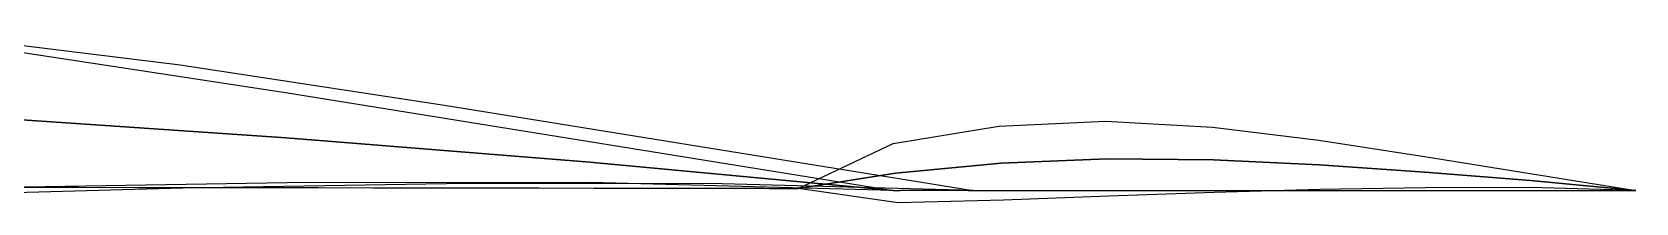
# Model space of a CAD drawing. Header units: metres. Extents: x -1.71 to 1.43, y -0.72 to 1.02.
# Drawn here: x 0.4486 to 0.6017, y -0.4473 to -0.431 of the extents above; entities that cross this region are included whole.
import ezdxf

# ---------------------------------------------------------------- set-up
doc = ezdxf.new("R2010")
doc.units = ezdxf.units.M
doc.header["$MEASUREMENT"] = 0
doc.layers.add('LAV-1 main body_Surf[0]_v4', color=7, linetype='Continuous')
doc.layers.add('LAV-1 main body_Surf[1]_v4', color=7, linetype='Continuous')

msp = doc.modelspace()

# ---------------------------------------------------------------- linework, layer by layer
at = {"layer": 'LAV-1 main body_Surf[0]_v4', "color": 0}
for points in [[(0.437368, -0.430988, 0), (0.462721, -0.434123, 0), (0.487977, -0.43798, 0), (0.513199, -0.442048, 0), (0.538425, -0.446094, 0), (0.538425, -0.446094, 0), (0.538425, -0.446094, 0), (0.538425, -0.446094, 0), (0.538425, -0.446094, 0), (0.538425, -0.446094, 0), (0.538425, -0.446094, 0), (0.538425, -0.446094, 0), (0.538425, -0.446094, 0)], [(0.437368, -0.430988, 0), (0.462721, -0.434123, 0), (0.487977, -0.43798, 0), (0.513199, -0.442048, 0), (0.538425, -0.446094, 0), (0.538425, -0.446094, 0), (0.538425, -0.446094, 0), (0.538425, -0.446094, 0), (0.538425, -0.446094, 0), (0.538425, -0.446094, 0), (0.538425, -0.446094, 0), (0.538425, -0.446094, 0), (0.538425, -0.446094, 0)], [(0.443743, -0.432327, 0), (0.472787, -0.436763, 0), (0.501793, -0.441441, 0), (0.530802, -0.446094, 0), (0.530802, -0.446094, 0), (0.530802, -0.446094, 0), (0.530802, -0.446094, 0), (0.530802, -0.446094, 0), (0.530802, -0.446094, 0), (0.530802, -0.446094, 0), (0.530802, -0.446094, 0), (0.530802, -0.446094, 0), (0.530802, -0.446094, 0), (0.530802, -0.446094, 0), (0.530802, -0.446094, 0), (0.530802, -0.446094, 0)], [(0.530802, -0.446094, 0), (0.530802, -0.446094, 0), (0.530802, -0.446094, 0), (0.530802, -0.446094, 0), (0.530802, -0.446094, 0), (0.530802, -0.446094, 0), (0.530802, -0.446094, 0), (0.530802, -0.446094, 0), (0.530802, -0.446094, 0), (0.501835, -0.443397, 0), (0.472864, -0.441077, 0), (0.443875, -0.439096, 0)], [(0.443875, -0.439096, 0), (0.472864, -0.441077, 0), (0.501835, -0.443397, 0), (0.530802, -0.446094, 0), (0.530802, -0.446094, 0), (0.530802, -0.446094, 0), (0.530802, -0.446094, 0), (0.530802, -0.446094, 0), (0.530802, -0.446094, 0), (0.530802, -0.446094, 0), (0.530802, -0.446094, 0), (0.530802, -0.446094, 0), (0.530802, -0.446094, 0), (0.530802, -0.446094, 0), (0.530802, -0.446094, 0), (0.530802, -0.446094, 0)], [(0.601698, -0.446094, 0), (0.601698, -0.446094, 0), (0.601698, -0.446094, 0), (0.601698, -0.446094, 0), (0.601698, -0.446094, 0), (0.601698, -0.446094, 0), (0.601698, -0.446094, 0), (0.601698, -0.446094, 0), (0.601698, -0.446094, 0), (0.591637, -0.445837, 0), (0.581572, -0.44585, 0), (0.571509, -0.446015, 0), (0.561447, -0.446289, 0), (0.551388, -0.446642, 0), (0.54133, -0.447023, 0), (0.531269, -0.447295, 0), (0.521733, -0.445907, 0), (0.521733, -0.445907, 0), (0.521733, -0.445907, 0), (0.521733, -0.445907, 0), (0.521733, -0.445907, 0), (0.521733, -0.445907, 0), (0.521733, -0.445907, 0), (0.521733, -0.445907, 0), (0.521733, -0.445907, 0), (0.521733, -0.445907, 0), (0.521733, -0.445907, 0), (0.521733, -0.445907, 0), (0.521733, -0.445907, 0), (0.521733, -0.445907, 0), (0.521733, -0.445907, 0), (0.521733, -0.445907, 0), (0.521733, -0.445907, 0), (0.53079, -0.441612, 0), (0.540869, -0.439968, 0), (0.551073, -0.4395, 0), (0.561275, -0.440052, 0), (0.571416, -0.441306, 0), (0.581519, -0.442849, 0), (0.591608, -0.444476, 0), (0.601698, -0.446094, 0), (0.601698, -0.446094, 0), (0.601698, -0.446094, 0), (0.601698, -0.446094, 0), (0.601698, -0.446094, 0), (0.601698, -0.446094, 0), (0.601698, -0.446094, 0), (0.601698, -0.446094, 0), (0.601698, -0.446094, 0)], [(0.601698, -0.446094, 0), (0.601698, -0.446094, 0), (0.601698, -0.446094, 0), (0.601698, -0.446094, 0), (0.601698, -0.446094, 0), (0.601698, -0.446094, 0), (0.601698, -0.446094, 0), (0.601698, -0.446094, 0), (0.601698, -0.446094, 0), (0.591622, -0.445156, 0), (0.581545, -0.444349, 0), (0.571463, -0.44366, 0), (0.561361, -0.443171, 0), (0.551231, -0.443071, 0), (0.5411, -0.443496, 0), (0.53103, -0.444454, 0), (0.521733, -0.445907, 0), (0.521733, -0.445907, 0), (0.521733, -0.445907, 0), (0.521733, -0.445907, 0), (0.521733, -0.445907, 0), (0.521733, -0.445907, 0), (0.521733, -0.445907, 0), (0.521733, -0.445907, 0), (0.521733, -0.445907, 0), (0.521733, -0.445907, 0), (0.521733, -0.445907, 0), (0.521733, -0.445907, 0), (0.521733, -0.445907, 0), (0.521733, -0.445907, 0), (0.521733, -0.445907, 0), (0.521733, -0.445907, 0), (0.521733, -0.445907, 0), (0.53103, -0.444454, 0), (0.5411, -0.443496, 0), (0.551231, -0.443071, 0), (0.561361, -0.443171, 0), (0.571463, -0.44366, 0), (0.581545, -0.444349, 0), (0.591622, -0.445156, 0), (0.601698, -0.446094, 0), (0.601698, -0.446094, 0), (0.601698, -0.446094, 0), (0.601698, -0.446094, 0), (0.601698, -0.446094, 0), (0.601698, -0.446094, 0), (0.601698, -0.446094, 0), (0.601698, -0.446094, 0), (0.601698, -0.446094, 0)], [(0.538425, -0.446094, 0), (0.538425, -0.446094, 0), (0.538425, -0.446094, 0), (0.538425, -0.446094, 0), (0.538425, -0.446094, 0), (0.538425, -0.446094, 0), (0.538425, -0.446094, 0), (0.538425, -0.446094, 0), (0.538425, -0.446094, 0), (0.513273, -0.44545, 0), (0.48811, -0.445483, 0), (0.462951, -0.445895, 0), (0.437798, -0.446582, 0)], [(0.538425, -0.446094, 0), (0.538425, -0.446094, 0), (0.538425, -0.446094, 0), (0.538425, -0.446094, 0), (0.538425, -0.446094, 0), (0.538425, -0.446094, 0), (0.538425, -0.446094, 0), (0.538425, -0.446094, 0), (0.538425, -0.446094, 0), (0.513273, -0.44545, 0), (0.48811, -0.445483, 0), (0.462951, -0.445895, 0), (0.437798, -0.446582, 0)], [(0.530802, -0.446094, 0), (0.530802, -0.446094, 0), (0.530802, -0.446094, 0), (0.530802, -0.446094, 0), (0.530802, -0.446094, 0), (0.530802, -0.446094, 0), (0.530802, -0.446094, 0), (0.530802, -0.446094, 0), (0.530802, -0.446094, 0), (0.501877, -0.445353, 0), (0.472941, -0.445391, 0), (0.444007, -0.445866, 0)], [(0.4473, -0.445793, 0), (0.453026, -0.445802, 0), (0.458751, -0.445811, 0), (0.464477, -0.445819, 0), (0.470203, -0.445828, 0), (0.475928, -0.445837, 0), (0.481196, -0.445845, 0), (0.486463, -0.445853, 0), (0.491731, -0.445861, 0), (0.496999, -0.445869, 0), (0.502266, -0.445877, 0), (0.507534, -0.445885, 0), (0.512801, -0.445894, 0), (0.518069, -0.445902, 0), (0.518527, -0.445902, 0), (0.518985, -0.445903, 0), (0.519443, -0.445904, 0), (0.519901, -0.445904, 0), (0.520359, -0.445905, 0), (0.520817, -0.445906, 0), (0.521275, -0.445907, 0), (0.521733, -0.445907, 0), (0.521733, -0.445907, 0), (0.521733, -0.445907, 0), (0.521733, -0.445907, 0), (0.521733, -0.445907, 0), (0.521733, -0.445907, 0), (0.521733, -0.445907, 0), (0.521733, -0.445907, 0), (0.521733, -0.445907, 0)], [(0.4473, -0.445793, 0), (0.453026, -0.445802, 0), (0.458751, -0.445811, 0), (0.464477, -0.445819, 0), (0.470203, -0.445828, 0), (0.475928, -0.445837, 0), (0.481196, -0.445845, 0), (0.486463, -0.445853, 0), (0.491731, -0.445861, 0), (0.496999, -0.445869, 0), (0.502266, -0.445877, 0), (0.507534, -0.445885, 0), (0.512801, -0.445894, 0), (0.518069, -0.445902, 0), (0.518527, -0.445902, 0), (0.518985, -0.445903, 0), (0.519443, -0.445904, 0), (0.519901, -0.445904, 0), (0.520359, -0.445905, 0), (0.520817, -0.445906, 0), (0.521275, -0.445907, 0), (0.521733, -0.445907, 0), (0.521733, -0.445907, 0), (0.521733, -0.445907, 0), (0.521733, -0.445907, 0), (0.521733, -0.445907, 0), (0.521733, -0.445907, 0), (0.521733, -0.445907, 0), (0.521733, -0.445907, 0), (0.521733, -0.445907, 0)], [(0.4473, -0.445793, 0), (0.453026, -0.445802, 0), (0.458751, -0.445811, 0), (0.464477, -0.445819, 0), (0.470203, -0.445828, 0), (0.475928, -0.445837, 0), (0.481196, -0.445845, 0), (0.486463, -0.445853, 0), (0.491731, -0.445861, 0), (0.496999, -0.445869, 0), (0.502266, -0.445877, 0), (0.507534, -0.445885, 0), (0.512801, -0.445894, 0), (0.518069, -0.445902, 0), (0.518527, -0.445902, 0), (0.518985, -0.445903, 0), (0.519443, -0.445904, 0), (0.519901, -0.445904, 0), (0.520359, -0.445905, 0), (0.520817, -0.445906, 0), (0.521275, -0.445907, 0), (0.521733, -0.445907, 0), (0.521733, -0.445907, 0), (0.521733, -0.445907, 0), (0.521733, -0.445907, 0), (0.521733, -0.445907, 0), (0.521733, -0.445907, 0), (0.521733, -0.445907, 0), (0.521733, -0.445907, 0), (0.521733, -0.445907, 0)], [(0.530802, -0.446094, 0), (0.530802, -0.446094, 0), (0.530802, -0.446094, 0), (0.530802, -0.446094, 0), (0.530802, -0.446094, 0), (0.530802, -0.446094, 0), (0.530802, -0.446094, 0), (0.530802, -0.446094, 0), (0.530802, -0.446094, 0), (0.530821, -0.446094, 0), (0.53084, -0.446094, 0), (0.530858, -0.446094, 0), (0.530876, -0.446094, 0), (0.530894, -0.446094, 0), (0.530912, -0.446094, 0), (0.530929, -0.446094, 0), (0.530946, -0.446094, 0), (0.531122, -0.446094, 0), (0.531267, -0.446094, 0), (0.531382, -0.446094, 0), (0.531472, -0.446094, 0), (0.531539, -0.446093, 0), (0.531587, -0.446093, 0), (0.531618, -0.446092, 0), (0.531637, -0.446092, 0), (0.531647, -0.446091, 0), (0.531649, -0.446091, 0), (0.531646, -0.44609, 0), (0.531643, -0.44609, 0), (0.531643, -0.446089, 0), (0.531649, -0.446089, 0), (0.531666, -0.446088, 0), (0.531696, -0.446088, 0), (0.531743, -0.446087, 0), (0.531813, -0.446087, 0), (0.531909, -0.446086, 0), (0.532037, -0.446086, 0), (0.532201, -0.446086, 0), (0.532406, -0.446086, 0), (0.532657, -0.446086, 0), (0.532959, -0.446086, 0), (0.533286, -0.446086, 0), (0.53367, -0.446087, 0), (0.53412, -0.446087, 0), (0.534647, -0.446088, 0), (0.535259, -0.446089, 0), (0.535966, -0.44609, 0), (0.536779, -0.446091, 0), (0.537707, -0.446093, 0), (0.537794, -0.446093, 0), (0.537881, -0.446093, 0), (0.537969, -0.446094, 0), (0.538059, -0.446094, 0), (0.538149, -0.446094, 0), (0.53824, -0.446094, 0), (0.538332, -0.446094, 0), (0.538425, -0.446094, 0), (0.538425, -0.446094, 0), (0.538425, -0.446094, 0), (0.538425, -0.446094, 0), (0.538425, -0.446094, 0), (0.538425, -0.446094, 0), (0.538425, -0.446094, 0), (0.538425, -0.446094, 0), (0.538425, -0.446094, 0), (0.538425, -0.446094, 0), (0.538425, -0.446094, 0), (0.538425, -0.446094, 0), (0.538425, -0.446094, 0), (0.538425, -0.446094, 0), (0.538425, -0.446094, 0), (0.538425, -0.446094, 0), (0.538425, -0.446094, 0), (0.538425, -0.446094, 0), (0.538425, -0.446094, 0), (0.538425, -0.446094, 0), (0.538425, -0.446094, 0), (0.538425, -0.446094, 0), (0.538425, -0.446094, 0), (0.538425, -0.446094, 0), (0.538425, -0.446094, 0), (0.538425, -0.446094, 0), (0.538425, -0.446094, 0), (0.538425, -0.446094, 0), (0.538425, -0.446094, 0), (0.538425, -0.446094, 0), (0.538425, -0.446094, 0), (0.538425, -0.446094, 0), (0.538425, -0.446094, 0), (0.538425, -0.446094, 0), (0.538425, -0.446094, 0), (0.538425, -0.446094, 0), (0.538425, -0.446094, 0), (0.538425, -0.446094, 0), (0.538425, -0.446094, 0), (0.538425, -0.446094, 0), (0.538425, -0.446094, 0), (0.538425, -0.446094, 0), (0.538425, -0.446094, 0), (0.538425, -0.446094, 0), (0.538425, -0.446094, 0), (0.538425, -0.446094, 0), (0.538425, -0.446094, 0), (0.538425, -0.446094, 0), (0.538425, -0.446094, 0), (0.538583, -0.446094, 0), (0.538741, -0.446094, 0), (0.5389, -0.446094, 0), (0.539058, -0.446094, 0), (0.539216, -0.446094, 0), (0.539374, -0.446094, 0), (0.539532, -0.446094, 0), (0.539691, -0.446094, 0), (0.54151, -0.446094, 0), (0.543329, -0.446094, 0), (0.545148, -0.446094, 0), (0.546967, -0.446094, 0), (0.548786, -0.446094, 0), (0.550605, -0.446094, 0), (0.552424, -0.446094, 0), (0.554243, -0.446094, 0), (0.556221, -0.446094, 0), (0.558198, -0.446094, 0), (0.560175, -0.446094, 0), (0.562152, -0.446094, 0), (0.56413, -0.446094, 0), (0.566107, -0.446094, 0), (0.568084, -0.446094, 0), (0.570062, -0.446094, 0), (0.572039, -0.446094, 0), (0.574016, -0.446094, 0), (0.575993, -0.446094, 0), (0.577971, -0.446094, 0), (0.579948, -0.446094, 0), (0.581925, -0.446094, 0), (0.583903, -0.446094, 0), (0.58588, -0.446094, 0), (0.587699, -0.446094, 0), (0.589518, -0.446094, 0), (0.591337, -0.446094, 0), (0.593156, -0.446094, 0), (0.594975, -0.446094, 0), (0.596794, -0.446094, 0), (0.598614, -0.446094, 0), (0.600433, -0.446094, 0), (0.600591, -0.446094, 0), (0.600749, -0.446094, 0), (0.600907, -0.446094, 0), (0.601065, -0.446094, 0), (0.601224, -0.446094, 0), (0.601382, -0.446094, 0), (0.60154, -0.446094, 0), (0.601698, -0.446094, 0), (0.601698, -0.446094, 0), (0.601698, -0.446094, 0), (0.601698, -0.446094, 0), (0.601698, -0.446094, 0), (0.601698, -0.446094, 0), (0.601698, -0.446094, 0), (0.601698, -0.446094, 0), (0.601698, -0.446094, 0)], [(0.530802, -0.446094, 0), (0.530802, -0.446094, 0), (0.530802, -0.446094, 0), (0.530802, -0.446094, 0), (0.530802, -0.446094, 0), (0.530802, -0.446094, 0), (0.530802, -0.446094, 0), (0.530802, -0.446094, 0), (0.530802, -0.446094, 0), (0.530821, -0.446094, 0), (0.53084, -0.446094, 0), (0.530858, -0.446094, 0), (0.530876, -0.446094, 0), (0.530894, -0.446094, 0), (0.530912, -0.446094, 0), (0.530929, -0.446094, 0), (0.530946, -0.446094, 0), (0.531122, -0.446094, 0), (0.531267, -0.446094, 0), (0.531382, -0.446094, 0), (0.531472, -0.446094, 0), (0.531539, -0.446093, 0), (0.531587, -0.446093, 0), (0.531618, -0.446092, 0), (0.531637, -0.446092, 0), (0.531647, -0.446091, 0), (0.531649, -0.446091, 0), (0.531646, -0.44609, 0), (0.531643, -0.44609, 0), (0.531643, -0.446089, 0), (0.531649, -0.446089, 0), (0.531666, -0.446088, 0), (0.531696, -0.446088, 0), (0.531743, -0.446087, 0), (0.531813, -0.446087, 0), (0.531909, -0.446086, 0), (0.532037, -0.446086, 0), (0.532201, -0.446086, 0), (0.532406, -0.446086, 0), (0.532657, -0.446086, 0), (0.532959, -0.446086, 0), (0.533286, -0.446086, 0), (0.53367, -0.446087, 0), (0.53412, -0.446087, 0), (0.534647, -0.446088, 0), (0.535259, -0.446089, 0), (0.535966, -0.44609, 0), (0.536779, -0.446091, 0), (0.537707, -0.446093, 0), (0.537794, -0.446093, 0), (0.537881, -0.446093, 0), (0.537969, -0.446094, 0), (0.538059, -0.446094, 0), (0.538149, -0.446094, 0), (0.53824, -0.446094, 0), (0.538332, -0.446094, 0), (0.538425, -0.446094, 0), (0.538425, -0.446094, 0), (0.538425, -0.446094, 0), (0.538425, -0.446094, 0), (0.538425, -0.446094, 0), (0.538425, -0.446094, 0), (0.538425, -0.446094, 0), (0.538425, -0.446094, 0), (0.538425, -0.446094, 0), (0.538425, -0.446094, 0), (0.538425, -0.446094, 0), (0.538425, -0.446094, 0), (0.538425, -0.446094, 0), (0.538425, -0.446094, 0), (0.538425, -0.446094, 0), (0.538425, -0.446094, 0), (0.538425, -0.446094, 0), (0.538425, -0.446094, 0), (0.538425, -0.446094, 0), (0.538425, -0.446094, 0), (0.538425, -0.446094, 0), (0.538425, -0.446094, 0), (0.538425, -0.446094, 0), (0.538425, -0.446094, 0), (0.538425, -0.446094, 0), (0.538425, -0.446094, 0), (0.538425, -0.446094, 0), (0.538425, -0.446094, 0), (0.538425, -0.446094, 0), (0.538425, -0.446094, 0), (0.538425, -0.446094, 0), (0.538425, -0.446094, 0), (0.538425, -0.446094, 0), (0.538425, -0.446094, 0), (0.538425, -0.446094, 0), (0.538425, -0.446094, 0), (0.538425, -0.446094, 0), (0.538425, -0.446094, 0), (0.538425, -0.446094, 0), (0.538425, -0.446094, 0), (0.538425, -0.446094, 0), (0.538425, -0.446094, 0), (0.538425, -0.446094, 0), (0.538425, -0.446094, 0), (0.538425, -0.446094, 0), (0.538425, -0.446094, 0), (0.538425, -0.446094, 0), (0.538425, -0.446094, 0), (0.538425, -0.446094, 0), (0.538583, -0.446094, 0), (0.538741, -0.446094, 0), (0.5389, -0.446094, 0), (0.539058, -0.446094, 0), (0.539216, -0.446094, 0), (0.539374, -0.446094, 0), (0.539532, -0.446094, 0), (0.539691, -0.446094, 0), (0.54151, -0.446094, 0), (0.543329, -0.446094, 0), (0.545148, -0.446094, 0), (0.546967, -0.446094, 0), (0.548786, -0.446094, 0), (0.550605, -0.446094, 0), (0.552424, -0.446094, 0), (0.554243, -0.446094, 0), (0.556221, -0.446094, 0), (0.558198, -0.446094, 0), (0.560175, -0.446094, 0), (0.562152, -0.446094, 0), (0.56413, -0.446094, 0), (0.566107, -0.446094, 0), (0.568084, -0.446094, 0), (0.570062, -0.446094, 0), (0.572039, -0.446094, 0), (0.574016, -0.446094, 0), (0.575993, -0.446094, 0), (0.577971, -0.446094, 0), (0.579948, -0.446094, 0), (0.581925, -0.446094, 0), (0.583903, -0.446094, 0), (0.58588, -0.446094, 0), (0.587699, -0.446094, 0), (0.589518, -0.446094, 0), (0.591337, -0.446094, 0), (0.593156, -0.446094, 0), (0.594975, -0.446094, 0), (0.596794, -0.446094, 0), (0.598614, -0.446094, 0), (0.600433, -0.446094, 0), (0.600591, -0.446094, 0), (0.600749, -0.446094, 0), (0.600907, -0.446094, 0), (0.601065, -0.446094, 0), (0.601224, -0.446094, 0), (0.601382, -0.446094, 0), (0.60154, -0.446094, 0), (0.601698, -0.446094, 0), (0.601698, -0.446094, 0), (0.601698, -0.446094, 0), (0.601698, -0.446094, 0), (0.601698, -0.446094, 0), (0.601698, -0.446094, 0), (0.601698, -0.446094, 0), (0.601698, -0.446094, 0), (0.601698, -0.446094, 0)], [(0.530802, -0.446094, 0), (0.530802, -0.446094, 0), (0.530802, -0.446094, 0), (0.530802, -0.446094, 0), (0.530802, -0.446094, 0), (0.530802, -0.446094, 0), (0.530802, -0.446094, 0), (0.530802, -0.446094, 0), (0.530802, -0.446094, 0), (0.530821, -0.446094, 0), (0.53084, -0.446094, 0), (0.530858, -0.446094, 0), (0.530876, -0.446094, 0), (0.530894, -0.446094, 0), (0.530912, -0.446094, 0), (0.530929, -0.446094, 0), (0.530946, -0.446094, 0), (0.531122, -0.446094, 0), (0.531267, -0.446094, 0), (0.531382, -0.446094, 0), (0.531472, -0.446094, 0), (0.531539, -0.446093, 0), (0.531587, -0.446093, 0), (0.531618, -0.446092, 0), (0.531637, -0.446092, 0), (0.531647, -0.446091, 0), (0.531649, -0.446091, 0), (0.531646, -0.44609, 0), (0.531643, -0.44609, 0), (0.531643, -0.446089, 0), (0.531649, -0.446089, 0), (0.531666, -0.446088, 0), (0.531696, -0.446088, 0), (0.531743, -0.446087, 0), (0.531813, -0.446087, 0), (0.531909, -0.446086, 0), (0.532037, -0.446086, 0), (0.532201, -0.446086, 0), (0.532406, -0.446086, 0), (0.532657, -0.446086, 0), (0.532959, -0.446086, 0), (0.533286, -0.446086, 0), (0.53367, -0.446087, 0), (0.53412, -0.446087, 0), (0.534647, -0.446088, 0), (0.535259, -0.446089, 0), (0.535966, -0.44609, 0), (0.536779, -0.446091, 0), (0.537707, -0.446093, 0), (0.537794, -0.446093, 0), (0.537881, -0.446093, 0), (0.537969, -0.446094, 0), (0.538059, -0.446094, 0), (0.538149, -0.446094, 0), (0.53824, -0.446094, 0), (0.538332, -0.446094, 0), (0.538425, -0.446094, 0), (0.538425, -0.446094, 0), (0.538425, -0.446094, 0), (0.538425, -0.446094, 0), (0.538425, -0.446094, 0), (0.538425, -0.446094, 0), (0.538425, -0.446094, 0), (0.538425, -0.446094, 0), (0.538425, -0.446094, 0), (0.538425, -0.446094, 0), (0.538425, -0.446094, 0), (0.538425, -0.446094, 0), (0.538425, -0.446094, 0), (0.538425, -0.446094, 0), (0.538425, -0.446094, 0), (0.538425, -0.446094, 0), (0.538425, -0.446094, 0), (0.538425, -0.446094, 0), (0.538425, -0.446094, 0), (0.538425, -0.446094, 0), (0.538425, -0.446094, 0), (0.538425, -0.446094, 0), (0.538425, -0.446094, 0), (0.538425, -0.446094, 0), (0.538425, -0.446094, 0), (0.538425, -0.446094, 0), (0.538425, -0.446094, 0), (0.538425, -0.446094, 0), (0.538425, -0.446094, 0), (0.538425, -0.446094, 0), (0.538425, -0.446094, 0), (0.538425, -0.446094, 0), (0.538425, -0.446094, 0), (0.538425, -0.446094, 0), (0.538425, -0.446094, 0), (0.538425, -0.446094, 0), (0.538425, -0.446094, 0), (0.538425, -0.446094, 0), (0.538425, -0.446094, 0), (0.538425, -0.446094, 0), (0.538425, -0.446094, 0), (0.538425, -0.446094, 0), (0.538425, -0.446094, 0), (0.538425, -0.446094, 0), (0.538425, -0.446094, 0), (0.538425, -0.446094, 0), (0.538425, -0.446094, 0), (0.538425, -0.446094, 0), (0.538425, -0.446094, 0), (0.538583, -0.446094, 0), (0.538741, -0.446094, 0), (0.5389, -0.446094, 0), (0.539058, -0.446094, 0), (0.539216, -0.446094, 0), (0.539374, -0.446094, 0), (0.539532, -0.446094, 0), (0.539691, -0.446094, 0), (0.54151, -0.446094, 0), (0.543329, -0.446094, 0), (0.545148, -0.446094, 0), (0.546967, -0.446094, 0), (0.548786, -0.446094, 0), (0.550605, -0.446094, 0), (0.552424, -0.446094, 0), (0.554243, -0.446094, 0), (0.556221, -0.446094, 0), (0.558198, -0.446094, 0), (0.560175, -0.446094, 0), (0.562152, -0.446094, 0), (0.56413, -0.446094, 0), (0.566107, -0.446094, 0), (0.568084, -0.446094, 0), (0.570062, -0.446094, 0), (0.572039, -0.446094, 0), (0.574016, -0.446094, 0), (0.575993, -0.446094, 0), (0.577971, -0.446094, 0), (0.579948, -0.446094, 0), (0.581925, -0.446094, 0), (0.583903, -0.446094, 0), (0.58588, -0.446094, 0), (0.587699, -0.446094, 0), (0.589518, -0.446094, 0), (0.591337, -0.446094, 0), (0.593156, -0.446094, 0), (0.594975, -0.446094, 0), (0.596794, -0.446094, 0), (0.598614, -0.446094, 0), (0.600433, -0.446094, 0), (0.600591, -0.446094, 0), (0.600749, -0.446094, 0), (0.600907, -0.446094, 0), (0.601065, -0.446094, 0), (0.601224, -0.446094, 0), (0.601382, -0.446094, 0), (0.60154, -0.446094, 0), (0.601698, -0.446094, 0), (0.601698, -0.446094, 0), (0.601698, -0.446094, 0), (0.601698, -0.446094, 0), (0.601698, -0.446094, 0), (0.601698, -0.446094, 0), (0.601698, -0.446094, 0), (0.601698, -0.446094, 0), (0.601698, -0.446094, 0)], [(0.530802, -0.446094, 0), (0.530802, -0.446094, 0), (0.530802, -0.446094, 0), (0.530802, -0.446094, 0), (0.530802, -0.446094, 0), (0.530802, -0.446094, 0), (0.530802, -0.446094, 0), (0.530802, -0.446094, 0), (0.530802, -0.446094, 0), (0.530821, -0.446094, 0), (0.53084, -0.446094, 0), (0.530858, -0.446094, 0), (0.530876, -0.446094, 0), (0.530894, -0.446094, 0), (0.530912, -0.446094, 0), (0.530929, -0.446094, 0), (0.530946, -0.446094, 0), (0.531122, -0.446094, 0), (0.531267, -0.446094, 0), (0.531382, -0.446094, 0), (0.531472, -0.446094, 0), (0.531539, -0.446093, 0), (0.531587, -0.446093, 0), (0.531618, -0.446092, 0), (0.531637, -0.446092, 0), (0.531647, -0.446091, 0), (0.531649, -0.446091, 0), (0.531646, -0.44609, 0), (0.531643, -0.44609, 0), (0.531643, -0.446089, 0), (0.531649, -0.446089, 0), (0.531666, -0.446088, 0), (0.531696, -0.446088, 0), (0.531743, -0.446087, 0), (0.531813, -0.446087, 0), (0.531909, -0.446086, 0), (0.532037, -0.446086, 0), (0.532201, -0.446086, 0), (0.532406, -0.446086, 0), (0.532657, -0.446086, 0), (0.532959, -0.446086, 0), (0.533286, -0.446086, 0), (0.53367, -0.446087, 0), (0.53412, -0.446087, 0), (0.534647, -0.446088, 0), (0.535259, -0.446089, 0), (0.535966, -0.44609, 0), (0.536779, -0.446091, 0), (0.537707, -0.446093, 0), (0.537794, -0.446093, 0), (0.537881, -0.446093, 0), (0.537969, -0.446094, 0), (0.538059, -0.446094, 0), (0.538149, -0.446094, 0), (0.53824, -0.446094, 0), (0.538332, -0.446094, 0), (0.538425, -0.446094, 0), (0.538425, -0.446094, 0), (0.538425, -0.446094, 0), (0.538425, -0.446094, 0), (0.538425, -0.446094, 0), (0.538425, -0.446094, 0), (0.538425, -0.446094, 0), (0.538425, -0.446094, 0), (0.538425, -0.446094, 0), (0.538425, -0.446094, 0), (0.538425, -0.446094, 0), (0.538425, -0.446094, 0), (0.538425, -0.446094, 0), (0.538425, -0.446094, 0), (0.538425, -0.446094, 0), (0.538425, -0.446094, 0), (0.538425, -0.446094, 0), (0.538425, -0.446094, 0), (0.538425, -0.446094, 0), (0.538425, -0.446094, 0), (0.538425, -0.446094, 0), (0.538425, -0.446094, 0), (0.538425, -0.446094, 0), (0.538425, -0.446094, 0), (0.538425, -0.446094, 0), (0.538425, -0.446094, 0), (0.538425, -0.446094, 0), (0.538425, -0.446094, 0), (0.538425, -0.446094, 0), (0.538425, -0.446094, 0), (0.538425, -0.446094, 0), (0.538425, -0.446094, 0), (0.538425, -0.446094, 0), (0.538425, -0.446094, 0), (0.538425, -0.446094, 0), (0.538425, -0.446094, 0), (0.538425, -0.446094, 0), (0.538425, -0.446094, 0), (0.538425, -0.446094, 0), (0.538425, -0.446094, 0), (0.538425, -0.446094, 0), (0.538425, -0.446094, 0), (0.538425, -0.446094, 0), (0.538425, -0.446094, 0), (0.538425, -0.446094, 0), (0.538425, -0.446094, 0), (0.538425, -0.446094, 0), (0.538425, -0.446094, 0), (0.538425, -0.446094, 0), (0.538583, -0.446094, 0), (0.538741, -0.446094, 0), (0.5389, -0.446094, 0), (0.539058, -0.446094, 0), (0.539216, -0.446094, 0), (0.539374, -0.446094, 0), (0.539532, -0.446094, 0), (0.539691, -0.446094, 0), (0.54151, -0.446094, 0), (0.543329, -0.446094, 0), (0.545148, -0.446094, 0), (0.546967, -0.446094, 0), (0.548786, -0.446094, 0), (0.550605, -0.446094, 0), (0.552424, -0.446094, 0), (0.554243, -0.446094, 0), (0.556221, -0.446094, 0), (0.558198, -0.446094, 0), (0.560175, -0.446094, 0), (0.562152, -0.446094, 0), (0.56413, -0.446094, 0), (0.566107, -0.446094, 0), (0.568084, -0.446094, 0), (0.570062, -0.446094, 0), (0.572039, -0.446094, 0), (0.574016, -0.446094, 0), (0.575993, -0.446094, 0), (0.577971, -0.446094, 0), (0.579948, -0.446094, 0), (0.581925, -0.446094, 0), (0.583903, -0.446094, 0), (0.58588, -0.446094, 0), (0.587699, -0.446094, 0), (0.589518, -0.446094, 0), (0.591337, -0.446094, 0), (0.593156, -0.446094, 0), (0.594975, -0.446094, 0), (0.596794, -0.446094, 0), (0.598614, -0.446094, 0), (0.600433, -0.446094, 0), (0.600591, -0.446094, 0), (0.600749, -0.446094, 0), (0.600907, -0.446094, 0), (0.601065, -0.446094, 0), (0.601224, -0.446094, 0), (0.601382, -0.446094, 0), (0.60154, -0.446094, 0), (0.601698, -0.446094, 0), (0.601698, -0.446094, 0), (0.601698, -0.446094, 0), (0.601698, -0.446094, 0), (0.601698, -0.446094, 0), (0.601698, -0.446094, 0), (0.601698, -0.446094, 0), (0.601698, -0.446094, 0), (0.601698, -0.446094, 0)]]:
    msp.add_polyline3d(points, dxfattribs=at)
at = {"layer": 'LAV-1 main body_Surf[1]_v4', "color": 0}
for points in [[(0.437368, -0.430988, 0), (0.462721, -0.434123, 0), (0.487977, -0.43798, 0), (0.513199, -0.442048, 0), (0.538425, -0.446094, 0), (0.538425, -0.446094, 0), (0.538425, -0.446094, 0), (0.538425, -0.446094, 0), (0.538425, -0.446094, 0), (0.538425, -0.446094, 0), (0.538425, -0.446094, 0), (0.538425, -0.446094, 0), (0.538425, -0.446094, 0)], [(0.437368, -0.430988, 0), (0.462721, -0.434123, 0), (0.487977, -0.43798, 0), (0.513199, -0.442048, 0), (0.538425, -0.446094, 0), (0.538425, -0.446094, 0), (0.538425, -0.446094, 0), (0.538425, -0.446094, 0), (0.538425, -0.446094, 0), (0.538425, -0.446094, 0), (0.538425, -0.446094, 0), (0.538425, -0.446094, 0), (0.538425, -0.446094, 0)], [(0.443743, -0.432327, 0), (0.472787, -0.436763, 0), (0.501793, -0.441441, 0), (0.530802, -0.446094, 0), (0.530802, -0.446094, 0), (0.530802, -0.446094, 0), (0.530802, -0.446094, 0), (0.530802, -0.446094, 0), (0.530802, -0.446094, 0), (0.530802, -0.446094, 0), (0.530802, -0.446094, 0), (0.530802, -0.446094, 0), (0.530802, -0.446094, 0), (0.530802, -0.446094, 0), (0.530802, -0.446094, 0), (0.530802, -0.446094, 0)], [(0.530802, -0.446094, 0), (0.530802, -0.446094, 0), (0.530802, -0.446094, 0), (0.530802, -0.446094, 0), (0.530802, -0.446094, 0), (0.530802, -0.446094, 0), (0.530802, -0.446094, 0), (0.530802, -0.446094, 0), (0.530802, -0.446094, 0), (0.501835, -0.443397, 0), (0.472864, -0.441077, 0), (0.443875, -0.439096, 0)], [(0.443875, -0.439096, 0), (0.472864, -0.441077, 0), (0.501835, -0.443397, 0), (0.530802, -0.446094, 0), (0.530802, -0.446094, 0), (0.530802, -0.446094, 0), (0.530802, -0.446094, 0), (0.530802, -0.446094, 0), (0.530802, -0.446094, 0), (0.530802, -0.446094, 0), (0.530802, -0.446094, 0), (0.530802, -0.446094, 0), (0.530802, -0.446094, 0), (0.530802, -0.446094, 0), (0.530802, -0.446094, 0), (0.530802, -0.446094, 0)], [(0.601698, -0.446094, 0), (0.601698, -0.446094, 0), (0.601698, -0.446094, 0), (0.601698, -0.446094, 0), (0.601698, -0.446094, 0), (0.601698, -0.446094, 0), (0.601698, -0.446094, 0), (0.601698, -0.446094, 0), (0.601698, -0.446094, 0), (0.591637, -0.445837, 0), (0.581572, -0.44585, 0), (0.571509, -0.446015, 0), (0.561447, -0.446289, 0), (0.551388, -0.446642, 0), (0.54133, -0.447023, 0), (0.531269, -0.447295, 0), (0.521733, -0.445907, 0), (0.521733, -0.445907, 0), (0.521733, -0.445907, 0), (0.521733, -0.445907, 0), (0.521733, -0.445907, 0), (0.521733, -0.445907, 0), (0.521733, -0.445907, 0), (0.521733, -0.445907, 0), (0.521733, -0.445907, 0), (0.521733, -0.445907, 0), (0.521733, -0.445907, 0), (0.521733, -0.445907, 0), (0.521733, -0.445907, 0), (0.521733, -0.445907, 0), (0.521733, -0.445907, 0), (0.521733, -0.445907, 0), (0.521733, -0.445907, 0), (0.53079, -0.441612, 0), (0.540869, -0.439968, 0), (0.551073, -0.4395, 0), (0.561275, -0.440052, 0), (0.571416, -0.441306, 0), (0.581519, -0.442849, 0), (0.591608, -0.444476, 0), (0.601698, -0.446094, 0), (0.601698, -0.446094, 0), (0.601698, -0.446094, 0), (0.601698, -0.446094, 0), (0.601698, -0.446094, 0), (0.601698, -0.446094, 0), (0.601698, -0.446094, 0), (0.601698, -0.446094, 0), (0.601698, -0.446094, 0)], [(0.601698, -0.446094, 0), (0.601698, -0.446094, 0), (0.601698, -0.446094, 0), (0.601698, -0.446094, 0), (0.601698, -0.446094, 0), (0.601698, -0.446094, 0), (0.601698, -0.446094, 0), (0.601698, -0.446094, 0), (0.601698, -0.446094, 0), (0.591622, -0.445156, 0), (0.581545, -0.444349, 0), (0.571463, -0.44366, 0), (0.561361, -0.443171, 0), (0.551231, -0.443071, 0), (0.5411, -0.443496, 0), (0.53103, -0.444454, 0), (0.521733, -0.445907, 0), (0.521733, -0.445907, 0), (0.521733, -0.445907, 0), (0.521733, -0.445907, 0), (0.521733, -0.445907, 0), (0.521733, -0.445907, 0), (0.521733, -0.445907, 0), (0.521733, -0.445907, 0), (0.521733, -0.445907, 0), (0.521733, -0.445907, 0), (0.521733, -0.445907, 0), (0.521733, -0.445907, 0), (0.521733, -0.445907, 0), (0.521733, -0.445907, 0), (0.521733, -0.445907, 0), (0.521733, -0.445907, 0), (0.521733, -0.445907, 0), (0.53103, -0.444454, 0), (0.5411, -0.443496, 0), (0.551231, -0.443071, 0), (0.561361, -0.443171, 0), (0.571463, -0.44366, 0), (0.581545, -0.444349, 0), (0.591622, -0.445156, 0), (0.601698, -0.446094, 0), (0.601698, -0.446094, 0), (0.601698, -0.446094, 0), (0.601698, -0.446094, 0), (0.601698, -0.446094, 0), (0.601698, -0.446094, 0), (0.601698, -0.446094, 0), (0.601698, -0.446094, 0), (0.601698, -0.446094, 0)], [(0.538425, -0.446094, 0), (0.538425, -0.446094, 0), (0.538425, -0.446094, 0), (0.538425, -0.446094, 0), (0.538425, -0.446094, 0), (0.538425, -0.446094, 0), (0.538425, -0.446094, 0), (0.538425, -0.446094, 0), (0.538425, -0.446094, 0), (0.513273, -0.44545, 0), (0.48811, -0.445483, 0), (0.462951, -0.445895, 0), (0.437798, -0.446582, 0)], [(0.538425, -0.446094, 0), (0.538425, -0.446094, 0), (0.538425, -0.446094, 0), (0.538425, -0.446094, 0), (0.538425, -0.446094, 0), (0.538425, -0.446094, 0), (0.538425, -0.446094, 0), (0.538425, -0.446094, 0), (0.538425, -0.446094, 0), (0.513273, -0.44545, 0), (0.48811, -0.445483, 0), (0.462951, -0.445895, 0), (0.437798, -0.446582, 0)], [(0.530802, -0.446094, 0), (0.530802, -0.446094, 0), (0.530802, -0.446094, 0), (0.530802, -0.446094, 0), (0.530802, -0.446094, 0), (0.530802, -0.446094, 0), (0.530802, -0.446094, 0), (0.530802, -0.446094, 0), (0.530802, -0.446094, 0), (0.501877, -0.445353, 0), (0.472941, -0.445391, 0), (0.444007, -0.445866, 0)], [(0.4473, -0.445793, 0), (0.453026, -0.445802, 0), (0.458751, -0.445811, 0), (0.464477, -0.445819, 0), (0.470203, -0.445828, 0), (0.475928, -0.445837, 0), (0.481196, -0.445845, 0), (0.486463, -0.445853, 0), (0.491731, -0.445861, 0), (0.496999, -0.445869, 0), (0.502266, -0.445877, 0), (0.507534, -0.445885, 0), (0.512801, -0.445894, 0), (0.518069, -0.445902, 0), (0.518527, -0.445902, 0), (0.518985, -0.445903, 0), (0.519443, -0.445904, 0), (0.519901, -0.445904, 0), (0.520359, -0.445905, 0), (0.520817, -0.445906, 0), (0.521275, -0.445907, 0), (0.521733, -0.445907, 0), (0.521733, -0.445907, 0), (0.521733, -0.445907, 0), (0.521733, -0.445907, 0), (0.521733, -0.445907, 0), (0.521733, -0.445907, 0), (0.521733, -0.445907, 0), (0.521733, -0.445907, 0), (0.521733, -0.445907, 0)], [(0.4473, -0.445793, 0), (0.453026, -0.445802, 0), (0.458751, -0.445811, 0), (0.464477, -0.445819, 0), (0.470203, -0.445828, 0), (0.475928, -0.445837, 0), (0.481196, -0.445845, 0), (0.486463, -0.445853, 0), (0.491731, -0.445861, 0), (0.496999, -0.445869, 0), (0.502266, -0.445877, 0), (0.507534, -0.445885, 0), (0.512801, -0.445894, 0), (0.518069, -0.445902, 0), (0.518527, -0.445902, 0), (0.518985, -0.445903, 0), (0.519443, -0.445904, 0), (0.519901, -0.445904, 0), (0.520359, -0.445905, 0), (0.520817, -0.445906, 0), (0.521275, -0.445907, 0), (0.521733, -0.445907, 0), (0.521733, -0.445907, 0), (0.521733, -0.445907, 0), (0.521733, -0.445907, 0), (0.521733, -0.445907, 0), (0.521733, -0.445907, 0), (0.521733, -0.445907, 0), (0.521733, -0.445907, 0), (0.521733, -0.445907, 0)], [(0.4473, -0.445793, 0), (0.453026, -0.445802, 0), (0.458751, -0.445811, 0), (0.464477, -0.445819, 0), (0.470203, -0.445828, 0), (0.475928, -0.445837, 0), (0.481196, -0.445845, 0), (0.486463, -0.445853, 0), (0.491731, -0.445861, 0), (0.496999, -0.445869, 0), (0.502266, -0.445877, 0), (0.507534, -0.445885, 0), (0.512801, -0.445894, 0), (0.518069, -0.445902, 0), (0.518527, -0.445902, 0), (0.518985, -0.445903, 0), (0.519443, -0.445904, 0), (0.519901, -0.445904, 0), (0.520359, -0.445905, 0), (0.520817, -0.445906, 0), (0.521275, -0.445907, 0), (0.521733, -0.445907, 0), (0.521733, -0.445907, 0), (0.521733, -0.445907, 0), (0.521733, -0.445907, 0), (0.521733, -0.445907, 0), (0.521733, -0.445907, 0), (0.521733, -0.445907, 0), (0.521733, -0.445907, 0), (0.521733, -0.445907, 0)], [(0.530802, -0.446094, 0), (0.530802, -0.446094, 0), (0.530802, -0.446094, 0), (0.530802, -0.446094, 0), (0.530802, -0.446094, 0), (0.530802, -0.446094, 0), (0.530802, -0.446094, 0), (0.530802, -0.446094, 0), (0.530802, -0.446094, 0), (0.530821, -0.446094, 0), (0.53084, -0.446094, 0), (0.530858, -0.446094, 0), (0.530876, -0.446094, 0), (0.530894, -0.446094, 0), (0.530912, -0.446094, 0), (0.530929, -0.446094, 0), (0.530946, -0.446094, 0), (0.531122, -0.446094, 0), (0.531267, -0.446094, 0), (0.531382, -0.446094, 0), (0.531472, -0.446094, 0), (0.531539, -0.446093, 0), (0.531587, -0.446093, 0), (0.531618, -0.446092, 0), (0.531637, -0.446092, 0), (0.531647, -0.446091, 0), (0.531649, -0.446091, 0), (0.531646, -0.44609, 0), (0.531643, -0.44609, 0), (0.531643, -0.446089, 0), (0.531649, -0.446089, 0), (0.531666, -0.446088, 0), (0.531696, -0.446088, 0), (0.531743, -0.446087, 0), (0.531813, -0.446087, 0), (0.531909, -0.446086, 0), (0.532037, -0.446086, 0), (0.532201, -0.446086, 0), (0.532406, -0.446086, 0), (0.532657, -0.446086, 0), (0.532959, -0.446086, 0), (0.533286, -0.446086, 0), (0.53367, -0.446087, 0), (0.53412, -0.446087, 0), (0.534647, -0.446088, 0), (0.535259, -0.446089, 0), (0.535966, -0.44609, 0), (0.536779, -0.446091, 0), (0.537707, -0.446093, 0), (0.537794, -0.446093, 0), (0.537881, -0.446093, 0), (0.537969, -0.446094, 0), (0.538059, -0.446094, 0), (0.538149, -0.446094, 0), (0.53824, -0.446094, 0), (0.538332, -0.446094, 0), (0.538425, -0.446094, 0), (0.538425, -0.446094, 0), (0.538425, -0.446094, 0), (0.538425, -0.446094, 0), (0.538425, -0.446094, 0), (0.538425, -0.446094, 0), (0.538425, -0.446094, 0), (0.538425, -0.446094, 0), (0.538425, -0.446094, 0), (0.538425, -0.446094, 0), (0.538425, -0.446094, 0), (0.538425, -0.446094, 0), (0.538425, -0.446094, 0), (0.538425, -0.446094, 0), (0.538425, -0.446094, 0), (0.538425, -0.446094, 0), (0.538425, -0.446094, 0), (0.538425, -0.446094, 0), (0.538425, -0.446094, 0), (0.538425, -0.446094, 0), (0.538425, -0.446094, 0), (0.538425, -0.446094, 0), (0.538425, -0.446094, 0), (0.538425, -0.446094, 0), (0.538425, -0.446094, 0), (0.538425, -0.446094, 0), (0.538425, -0.446094, 0), (0.538425, -0.446094, 0), (0.538425, -0.446094, 0), (0.538425, -0.446094, 0), (0.538425, -0.446094, 0), (0.538425, -0.446094, 0), (0.538425, -0.446094, 0), (0.538425, -0.446094, 0), (0.538425, -0.446094, 0), (0.538425, -0.446094, 0), (0.538425, -0.446094, 0), (0.538425, -0.446094, 0), (0.538425, -0.446094, 0), (0.538425, -0.446094, 0), (0.538425, -0.446094, 0), (0.538425, -0.446094, 0), (0.538425, -0.446094, 0), (0.538425, -0.446094, 0), (0.538425, -0.446094, 0), (0.538425, -0.446094, 0), (0.538425, -0.446094, 0), (0.538425, -0.446094, 0), (0.538425, -0.446094, 0), (0.538583, -0.446094, 0), (0.538741, -0.446094, 0), (0.5389, -0.446094, 0), (0.539058, -0.446094, 0), (0.539216, -0.446094, 0), (0.539374, -0.446094, 0), (0.539532, -0.446094, 0), (0.539691, -0.446094, 0), (0.54151, -0.446094, 0), (0.543329, -0.446094, 0), (0.545148, -0.446094, 0), (0.546967, -0.446094, 0), (0.548786, -0.446094, 0), (0.550605, -0.446094, 0), (0.552424, -0.446094, 0), (0.554243, -0.446094, 0), (0.556221, -0.446094, 0), (0.558198, -0.446094, 0), (0.560175, -0.446094, 0), (0.562152, -0.446094, 0), (0.56413, -0.446094, 0), (0.566107, -0.446094, 0), (0.568084, -0.446094, 0), (0.570062, -0.446094, 0), (0.572039, -0.446094, 0), (0.574016, -0.446094, 0), (0.575993, -0.446094, 0), (0.577971, -0.446094, 0), (0.579948, -0.446094, 0), (0.581925, -0.446094, 0), (0.583903, -0.446094, 0), (0.58588, -0.446094, 0), (0.587699, -0.446094, 0), (0.589518, -0.446094, 0), (0.591337, -0.446094, 0), (0.593156, -0.446094, 0), (0.594975, -0.446094, 0), (0.596794, -0.446094, 0), (0.598614, -0.446094, 0), (0.600433, -0.446094, 0), (0.600591, -0.446094, 0), (0.600749, -0.446094, 0), (0.600907, -0.446094, 0), (0.601065, -0.446094, 0), (0.601224, -0.446094, 0), (0.601382, -0.446094, 0), (0.60154, -0.446094, 0), (0.601698, -0.446094, 0), (0.601698, -0.446094, 0), (0.601698, -0.446094, 0), (0.601698, -0.446094, 0), (0.601698, -0.446094, 0), (0.601698, -0.446094, 0), (0.601698, -0.446094, 0), (0.601698, -0.446094, 0), (0.601698, -0.446094, 0)], [(0.530802, -0.446094, 0), (0.530802, -0.446094, 0), (0.530802, -0.446094, 0), (0.530802, -0.446094, 0), (0.530802, -0.446094, 0), (0.530802, -0.446094, 0), (0.530802, -0.446094, 0), (0.530802, -0.446094, 0), (0.530802, -0.446094, 0), (0.530821, -0.446094, 0), (0.53084, -0.446094, 0), (0.530858, -0.446094, 0), (0.530876, -0.446094, 0), (0.530894, -0.446094, 0), (0.530912, -0.446094, 0), (0.530929, -0.446094, 0), (0.530946, -0.446094, 0), (0.531122, -0.446094, 0), (0.531267, -0.446094, 0), (0.531382, -0.446094, 0), (0.531472, -0.446094, 0), (0.531539, -0.446093, 0), (0.531587, -0.446093, 0), (0.531618, -0.446092, 0), (0.531637, -0.446092, 0), (0.531647, -0.446091, 0), (0.531649, -0.446091, 0), (0.531646, -0.44609, 0), (0.531643, -0.44609, 0), (0.531643, -0.446089, 0), (0.531649, -0.446089, 0), (0.531666, -0.446088, 0), (0.531696, -0.446088, 0), (0.531743, -0.446087, 0), (0.531813, -0.446087, 0), (0.531909, -0.446086, 0), (0.532037, -0.446086, 0), (0.532201, -0.446086, 0), (0.532406, -0.446086, 0), (0.532657, -0.446086, 0), (0.532959, -0.446086, 0), (0.533286, -0.446086, 0), (0.53367, -0.446087, 0), (0.53412, -0.446087, 0), (0.534647, -0.446088, 0), (0.535259, -0.446089, 0), (0.535966, -0.44609, 0), (0.536779, -0.446091, 0), (0.537707, -0.446093, 0), (0.537794, -0.446093, 0), (0.537881, -0.446093, 0), (0.537969, -0.446094, 0), (0.538059, -0.446094, 0), (0.538149, -0.446094, 0), (0.53824, -0.446094, 0), (0.538332, -0.446094, 0), (0.538425, -0.446094, 0), (0.538425, -0.446094, 0), (0.538425, -0.446094, 0), (0.538425, -0.446094, 0), (0.538425, -0.446094, 0), (0.538425, -0.446094, 0), (0.538425, -0.446094, 0), (0.538425, -0.446094, 0), (0.538425, -0.446094, 0), (0.538425, -0.446094, 0), (0.538425, -0.446094, 0), (0.538425, -0.446094, 0), (0.538425, -0.446094, 0), (0.538425, -0.446094, 0), (0.538425, -0.446094, 0), (0.538425, -0.446094, 0), (0.538425, -0.446094, 0), (0.538425, -0.446094, 0), (0.538425, -0.446094, 0), (0.538425, -0.446094, 0), (0.538425, -0.446094, 0), (0.538425, -0.446094, 0), (0.538425, -0.446094, 0), (0.538425, -0.446094, 0), (0.538425, -0.446094, 0), (0.538425, -0.446094, 0), (0.538425, -0.446094, 0), (0.538425, -0.446094, 0), (0.538425, -0.446094, 0), (0.538425, -0.446094, 0), (0.538425, -0.446094, 0), (0.538425, -0.446094, 0), (0.538425, -0.446094, 0), (0.538425, -0.446094, 0), (0.538425, -0.446094, 0), (0.538425, -0.446094, 0), (0.538425, -0.446094, 0), (0.538425, -0.446094, 0), (0.538425, -0.446094, 0), (0.538425, -0.446094, 0), (0.538425, -0.446094, 0), (0.538425, -0.446094, 0), (0.538425, -0.446094, 0), (0.538425, -0.446094, 0), (0.538425, -0.446094, 0), (0.538425, -0.446094, 0), (0.538425, -0.446094, 0), (0.538425, -0.446094, 0), (0.538425, -0.446094, 0), (0.538583, -0.446094, 0), (0.538741, -0.446094, 0), (0.5389, -0.446094, 0), (0.539058, -0.446094, 0), (0.539216, -0.446094, 0), (0.539374, -0.446094, 0), (0.539532, -0.446094, 0), (0.539691, -0.446094, 0), (0.54151, -0.446094, 0), (0.543329, -0.446094, 0), (0.545148, -0.446094, 0), (0.546967, -0.446094, 0), (0.548786, -0.446094, 0), (0.550605, -0.446094, 0), (0.552424, -0.446094, 0), (0.554243, -0.446094, 0), (0.556221, -0.446094, 0), (0.558198, -0.446094, 0), (0.560175, -0.446094, 0), (0.562152, -0.446094, 0), (0.56413, -0.446094, 0), (0.566107, -0.446094, 0), (0.568084, -0.446094, 0), (0.570062, -0.446094, 0), (0.572039, -0.446094, 0), (0.574016, -0.446094, 0), (0.575993, -0.446094, 0), (0.577971, -0.446094, 0), (0.579948, -0.446094, 0), (0.581925, -0.446094, 0), (0.583903, -0.446094, 0), (0.58588, -0.446094, 0), (0.587699, -0.446094, 0), (0.589518, -0.446094, 0), (0.591337, -0.446094, 0), (0.593156, -0.446094, 0), (0.594975, -0.446094, 0), (0.596794, -0.446094, 0), (0.598614, -0.446094, 0), (0.600433, -0.446094, 0), (0.600591, -0.446094, 0), (0.600749, -0.446094, 0), (0.600907, -0.446094, 0), (0.601065, -0.446094, 0), (0.601224, -0.446094, 0), (0.601382, -0.446094, 0), (0.60154, -0.446094, 0), (0.601698, -0.446094, 0), (0.601698, -0.446094, 0), (0.601698, -0.446094, 0), (0.601698, -0.446094, 0), (0.601698, -0.446094, 0), (0.601698, -0.446094, 0), (0.601698, -0.446094, 0), (0.601698, -0.446094, 0), (0.601698, -0.446094, 0)], [(0.530802, -0.446094, 0), (0.530802, -0.446094, 0), (0.530802, -0.446094, 0), (0.530802, -0.446094, 0), (0.530802, -0.446094, 0), (0.530802, -0.446094, 0), (0.530802, -0.446094, 0), (0.530802, -0.446094, 0), (0.530802, -0.446094, 0), (0.530821, -0.446094, 0), (0.53084, -0.446094, 0), (0.530858, -0.446094, 0), (0.530876, -0.446094, 0), (0.530894, -0.446094, 0), (0.530912, -0.446094, 0), (0.530929, -0.446094, 0), (0.530946, -0.446094, 0), (0.531122, -0.446094, 0), (0.531267, -0.446094, 0), (0.531382, -0.446094, 0), (0.531472, -0.446094, 0), (0.531539, -0.446093, 0), (0.531587, -0.446093, 0), (0.531618, -0.446092, 0), (0.531637, -0.446092, 0), (0.531647, -0.446091, 0), (0.531649, -0.446091, 0), (0.531646, -0.44609, 0), (0.531643, -0.44609, 0), (0.531643, -0.446089, 0), (0.531649, -0.446089, 0), (0.531666, -0.446088, 0), (0.531696, -0.446088, 0), (0.531743, -0.446087, 0), (0.531813, -0.446087, 0), (0.531909, -0.446086, 0), (0.532037, -0.446086, 0), (0.532201, -0.446086, 0), (0.532406, -0.446086, 0), (0.532657, -0.446086, 0), (0.532959, -0.446086, 0), (0.533286, -0.446086, 0), (0.53367, -0.446087, 0), (0.53412, -0.446087, 0), (0.534647, -0.446088, 0), (0.535259, -0.446089, 0), (0.535966, -0.44609, 0), (0.536779, -0.446091, 0), (0.537707, -0.446093, 0), (0.537794, -0.446093, 0), (0.537881, -0.446093, 0), (0.537969, -0.446094, 0), (0.538059, -0.446094, 0), (0.538149, -0.446094, 0), (0.53824, -0.446094, 0), (0.538332, -0.446094, 0), (0.538425, -0.446094, 0), (0.538425, -0.446094, 0), (0.538425, -0.446094, 0), (0.538425, -0.446094, 0), (0.538425, -0.446094, 0), (0.538425, -0.446094, 0), (0.538425, -0.446094, 0), (0.538425, -0.446094, 0), (0.538425, -0.446094, 0), (0.538425, -0.446094, 0), (0.538425, -0.446094, 0), (0.538425, -0.446094, 0), (0.538425, -0.446094, 0), (0.538425, -0.446094, 0), (0.538425, -0.446094, 0), (0.538425, -0.446094, 0), (0.538425, -0.446094, 0), (0.538425, -0.446094, 0), (0.538425, -0.446094, 0), (0.538425, -0.446094, 0), (0.538425, -0.446094, 0), (0.538425, -0.446094, 0), (0.538425, -0.446094, 0), (0.538425, -0.446094, 0), (0.538425, -0.446094, 0), (0.538425, -0.446094, 0), (0.538425, -0.446094, 0), (0.538425, -0.446094, 0), (0.538425, -0.446094, 0), (0.538425, -0.446094, 0), (0.538425, -0.446094, 0), (0.538425, -0.446094, 0), (0.538425, -0.446094, 0), (0.538425, -0.446094, 0), (0.538425, -0.446094, 0), (0.538425, -0.446094, 0), (0.538425, -0.446094, 0), (0.538425, -0.446094, 0), (0.538425, -0.446094, 0), (0.538425, -0.446094, 0), (0.538425, -0.446094, 0), (0.538425, -0.446094, 0), (0.538425, -0.446094, 0), (0.538425, -0.446094, 0), (0.538425, -0.446094, 0), (0.538425, -0.446094, 0), (0.538425, -0.446094, 0), (0.538425, -0.446094, 0), (0.538425, -0.446094, 0), (0.538583, -0.446094, 0), (0.538741, -0.446094, 0), (0.5389, -0.446094, 0), (0.539058, -0.446094, 0), (0.539216, -0.446094, 0), (0.539374, -0.446094, 0), (0.539532, -0.446094, 0), (0.539691, -0.446094, 0), (0.54151, -0.446094, 0), (0.543329, -0.446094, 0), (0.545148, -0.446094, 0), (0.546967, -0.446094, 0), (0.548786, -0.446094, 0), (0.550605, -0.446094, 0), (0.552424, -0.446094, 0), (0.554243, -0.446094, 0), (0.556221, -0.446094, 0), (0.558198, -0.446094, 0), (0.560175, -0.446094, 0), (0.562152, -0.446094, 0), (0.56413, -0.446094, 0), (0.566107, -0.446094, 0), (0.568084, -0.446094, 0), (0.570062, -0.446094, 0), (0.572039, -0.446094, 0), (0.574016, -0.446094, 0), (0.575993, -0.446094, 0), (0.577971, -0.446094, 0), (0.579948, -0.446094, 0), (0.581925, -0.446094, 0), (0.583903, -0.446094, 0), (0.58588, -0.446094, 0), (0.587699, -0.446094, 0), (0.589518, -0.446094, 0), (0.591337, -0.446094, 0), (0.593156, -0.446094, 0), (0.594975, -0.446094, 0), (0.596794, -0.446094, 0), (0.598614, -0.446094, 0), (0.600433, -0.446094, 0), (0.600591, -0.446094, 0), (0.600749, -0.446094, 0), (0.600907, -0.446094, 0), (0.601065, -0.446094, 0), (0.601224, -0.446094, 0), (0.601382, -0.446094, 0), (0.60154, -0.446094, 0), (0.601698, -0.446094, 0), (0.601698, -0.446094, 0), (0.601698, -0.446094, 0), (0.601698, -0.446094, 0), (0.601698, -0.446094, 0), (0.601698, -0.446094, 0), (0.601698, -0.446094, 0), (0.601698, -0.446094, 0), (0.601698, -0.446094, 0)], [(0.530802, -0.446094, 0), (0.530802, -0.446094, 0), (0.530802, -0.446094, 0), (0.530802, -0.446094, 0), (0.530802, -0.446094, 0), (0.530802, -0.446094, 0), (0.530802, -0.446094, 0), (0.530802, -0.446094, 0), (0.530802, -0.446094, 0), (0.530821, -0.446094, 0), (0.53084, -0.446094, 0), (0.530858, -0.446094, 0), (0.530876, -0.446094, 0), (0.530894, -0.446094, 0), (0.530912, -0.446094, 0), (0.530929, -0.446094, 0), (0.530946, -0.446094, 0), (0.531122, -0.446094, 0), (0.531267, -0.446094, 0), (0.531382, -0.446094, 0), (0.531472, -0.446094, 0), (0.531539, -0.446093, 0), (0.531587, -0.446093, 0), (0.531618, -0.446092, 0), (0.531637, -0.446092, 0), (0.531647, -0.446091, 0), (0.531649, -0.446091, 0), (0.531646, -0.44609, 0), (0.531643, -0.44609, 0), (0.531643, -0.446089, 0), (0.531649, -0.446089, 0), (0.531666, -0.446088, 0), (0.531696, -0.446088, 0), (0.531743, -0.446087, 0), (0.531813, -0.446087, 0), (0.531909, -0.446086, 0), (0.532037, -0.446086, 0), (0.532201, -0.446086, 0), (0.532406, -0.446086, 0), (0.532657, -0.446086, 0), (0.532959, -0.446086, 0), (0.533286, -0.446086, 0), (0.53367, -0.446087, 0), (0.53412, -0.446087, 0), (0.534647, -0.446088, 0), (0.535259, -0.446089, 0), (0.535966, -0.44609, 0), (0.536779, -0.446091, 0), (0.537707, -0.446093, 0), (0.537794, -0.446093, 0), (0.537881, -0.446093, 0), (0.537969, -0.446094, 0), (0.538059, -0.446094, 0), (0.538149, -0.446094, 0), (0.53824, -0.446094, 0), (0.538332, -0.446094, 0), (0.538425, -0.446094, 0), (0.538425, -0.446094, 0), (0.538425, -0.446094, 0), (0.538425, -0.446094, 0), (0.538425, -0.446094, 0), (0.538425, -0.446094, 0), (0.538425, -0.446094, 0), (0.538425, -0.446094, 0), (0.538425, -0.446094, 0), (0.538425, -0.446094, 0), (0.538425, -0.446094, 0), (0.538425, -0.446094, 0), (0.538425, -0.446094, 0), (0.538425, -0.446094, 0), (0.538425, -0.446094, 0), (0.538425, -0.446094, 0), (0.538425, -0.446094, 0), (0.538425, -0.446094, 0), (0.538425, -0.446094, 0), (0.538425, -0.446094, 0), (0.538425, -0.446094, 0), (0.538425, -0.446094, 0), (0.538425, -0.446094, 0), (0.538425, -0.446094, 0), (0.538425, -0.446094, 0), (0.538425, -0.446094, 0), (0.538425, -0.446094, 0), (0.538425, -0.446094, 0), (0.538425, -0.446094, 0), (0.538425, -0.446094, 0), (0.538425, -0.446094, 0), (0.538425, -0.446094, 0), (0.538425, -0.446094, 0), (0.538425, -0.446094, 0), (0.538425, -0.446094, 0), (0.538425, -0.446094, 0), (0.538425, -0.446094, 0), (0.538425, -0.446094, 0), (0.538425, -0.446094, 0), (0.538425, -0.446094, 0), (0.538425, -0.446094, 0), (0.538425, -0.446094, 0), (0.538425, -0.446094, 0), (0.538425, -0.446094, 0), (0.538425, -0.446094, 0), (0.538425, -0.446094, 0), (0.538425, -0.446094, 0), (0.538425, -0.446094, 0), (0.538425, -0.446094, 0), (0.538583, -0.446094, 0), (0.538741, -0.446094, 0), (0.5389, -0.446094, 0), (0.539058, -0.446094, 0), (0.539216, -0.446094, 0), (0.539374, -0.446094, 0), (0.539532, -0.446094, 0), (0.539691, -0.446094, 0), (0.54151, -0.446094, 0), (0.543329, -0.446094, 0), (0.545148, -0.446094, 0), (0.546967, -0.446094, 0), (0.548786, -0.446094, 0), (0.550605, -0.446094, 0), (0.552424, -0.446094, 0), (0.554243, -0.446094, 0), (0.556221, -0.446094, 0), (0.558198, -0.446094, 0), (0.560175, -0.446094, 0), (0.562152, -0.446094, 0), (0.56413, -0.446094, 0), (0.566107, -0.446094, 0), (0.568084, -0.446094, 0), (0.570062, -0.446094, 0), (0.572039, -0.446094, 0), (0.574016, -0.446094, 0), (0.575993, -0.446094, 0), (0.577971, -0.446094, 0), (0.579948, -0.446094, 0), (0.581925, -0.446094, 0), (0.583903, -0.446094, 0), (0.58588, -0.446094, 0), (0.587699, -0.446094, 0), (0.589518, -0.446094, 0), (0.591337, -0.446094, 0), (0.593156, -0.446094, 0), (0.594975, -0.446094, 0), (0.596794, -0.446094, 0), (0.598614, -0.446094, 0), (0.600433, -0.446094, 0), (0.600591, -0.446094, 0), (0.600749, -0.446094, 0), (0.600907, -0.446094, 0), (0.601065, -0.446094, 0), (0.601224, -0.446094, 0), (0.601382, -0.446094, 0), (0.60154, -0.446094, 0), (0.601698, -0.446094, 0), (0.601698, -0.446094, 0), (0.601698, -0.446094, 0), (0.601698, -0.446094, 0), (0.601698, -0.446094, 0), (0.601698, -0.446094, 0), (0.601698, -0.446094, 0), (0.601698, -0.446094, 0), (0.601698, -0.446094, 0)]]:
    msp.add_polyline3d(points, dxfattribs=at)

doc.saveas('drawing.dxf')
